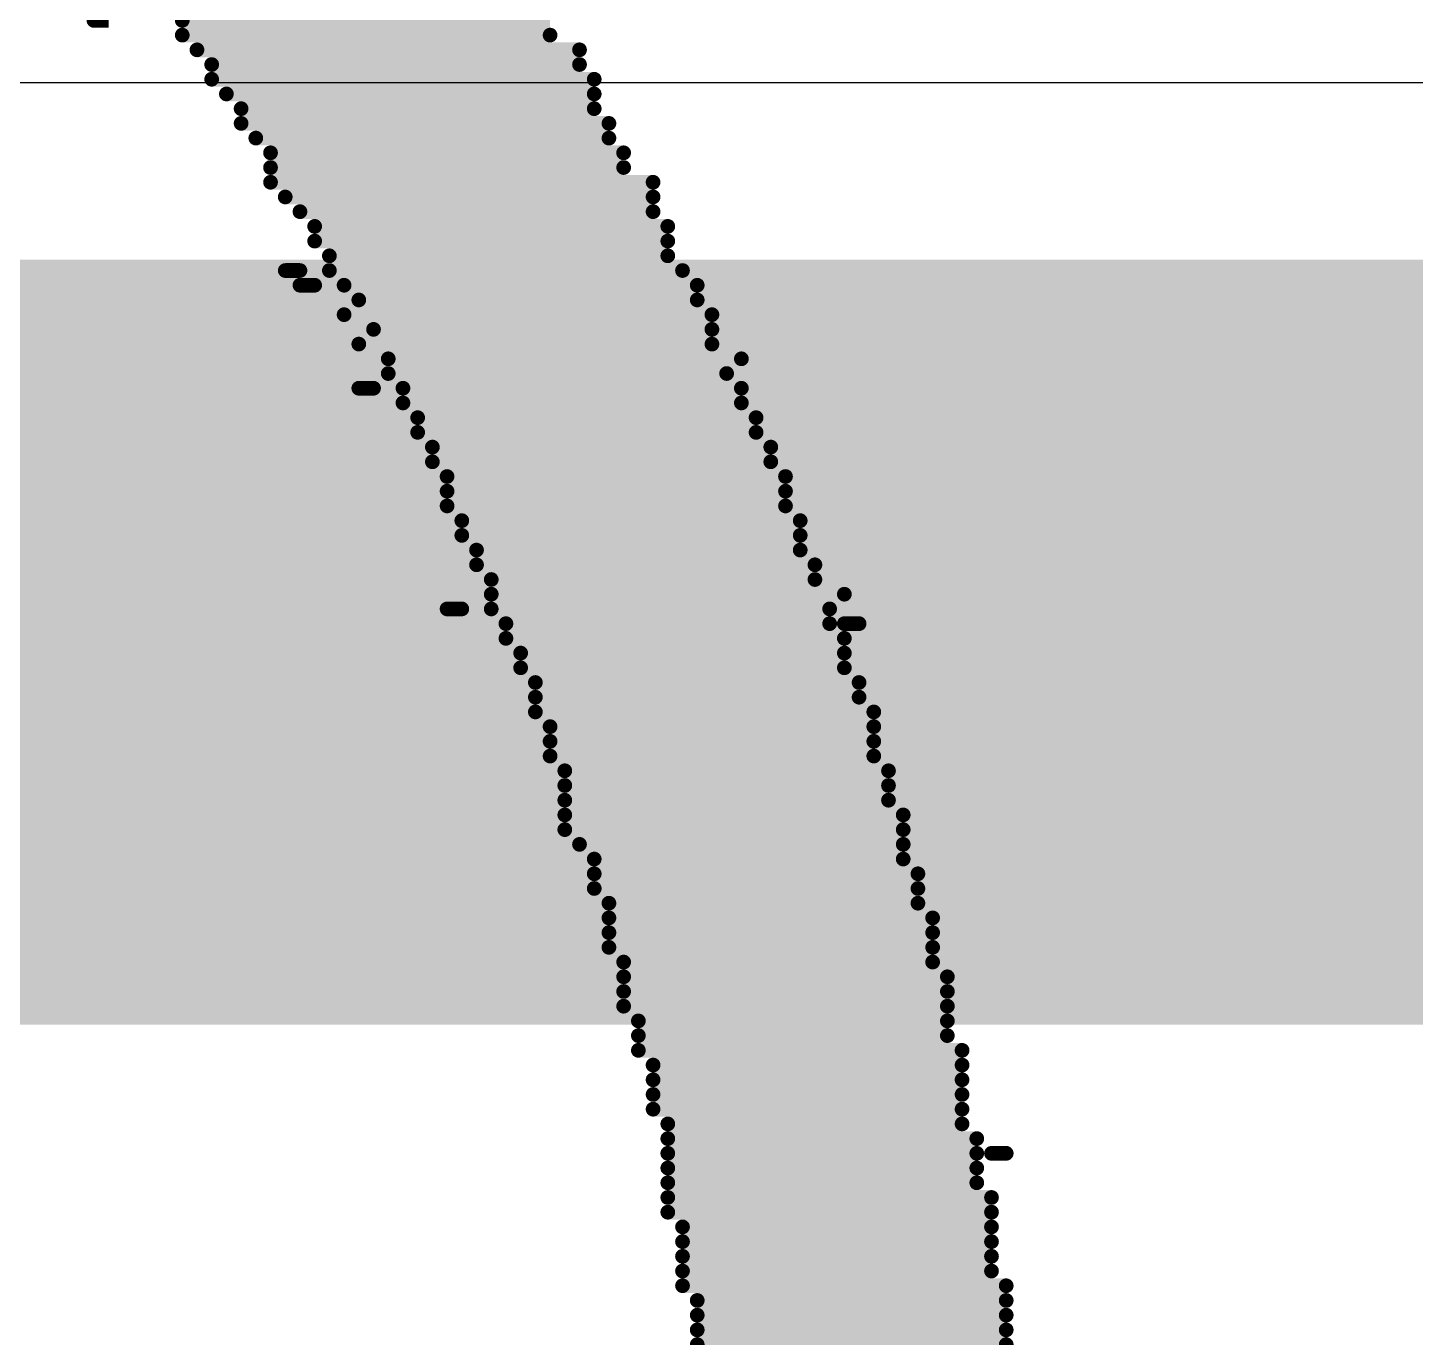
# Model space of a CAD drawing. Header units: inches. Extents: x -5 to 433, y -20 to 71.
# Drawn here: x 24.484 to 26.88, y 55.086 to 57.347 of the extents above; entities that cross this region are included whole.
import ezdxf

# ---------------------------------------------------------------- set-up
doc = ezdxf.new("R2010")
doc.units = ezdxf.units.IN
doc.layers.add('Bottom Overlay', color=54, linetype='Continuous')
doc.layers.add('Top Layer', color=1, linetype='Continuous')

msp = doc.modelspace()

# ---------------------------------------------------------------- hatches: boundary and pattern name
at = {"layer": 'Top Layer'}
msp.add_hatch(color=1, dxfattribs=at).paths.add_polyline_path([(10.3378, 55.626), (76.581, 55.626), (76.581, 56.9468), (10.3378, 56.9468)])

# ---------------------------------------------------------------- linework, layer by layer
at = {"layer": 'Bottom Overlay'}
for points in [[(24.5986, 57.3596, 0.0254, 0.0254, 0), (24.624, 57.3596, 0.0254, 0.0254, 0)], [(24.751, 57.3596, 0.0254, 0.0254, 0), (25.386, 57.3596, 0.0254, 0.0254, 0)], [(24.751, 57.3342, 0.0254, 0.0254, 0), (25.386, 57.3342, 0.0254, 0.0254, 0)], [(24.7764, 57.3088, 0.0254, 0.0254, 0), (25.4368, 57.3088, 0.0254, 0.0254, 0)], [(24.8018, 57.2834, 0.0254, 0.0254, 0), (25.4368, 57.2834, 0.0254, 0.0254, 0)], [(24.8018, 57.258, 0.0254, 0.0254, 0), (25.4622, 57.258, 0.0254, 0.0254, 0)], [(24.8272, 57.2326, 0.0254, 0.0254, 0), (25.4622, 57.2326, 0.0254, 0.0254, 0)], [(24.8526, 57.2072, 0.0254, 0.0254, 0), (25.4622, 57.2072, 0.0254, 0.0254, 0)], [(24.8526, 57.1818, 0.0254, 0.0254, 0), (25.4876, 57.1818, 0.0254, 0.0254, 0)], [(24.878, 57.1564, 0.0254, 0.0254, 0), (25.4876, 57.1564, 0.0254, 0.0254, 0)], [(24.9034, 57.131, 0.0254, 0.0254, 0), (25.513, 57.131, 0.0254, 0.0254, 0)], [(24.9034, 57.1056, 0.0254, 0.0254, 0), (25.513, 57.1056, 0.0254, 0.0254, 0)], [(24.9034, 57.0802, 0.0254, 0.0254, 0), (25.5638, 57.0802, 0.0254, 0.0254, 0)], [(24.9288, 57.0548, 0.0254, 0.0254, 0), (25.5638, 57.0548, 0.0254, 0.0254, 0)], [(24.9542, 57.0294, 0.0254, 0.0254, 0), (25.5638, 57.0294, 0.0254, 0.0254, 0)], [(24.9796, 57.004, 0.0254, 0.0254, 0), (25.5892, 57.004, 0.0254, 0.0254, 0)], [(24.9796, 56.9786, 0.0254, 0.0254, 0), (25.5892, 56.9786, 0.0254, 0.0254, 0)], [(25.005, 56.9532, 0.0254, 0.0254, 0), (25.5892, 56.9532, 0.0254, 0.0254, 0)], [(24.9288, 56.9278, 0.0254, 0.0254, 0), (24.9542, 56.9278, 0.0254, 0.0254, 0)], [(25.005, 56.9278, 0.0254, 0.0254, 0), (25.6146, 56.9278, 0.0254, 0.0254, 0)], [(24.9542, 56.9024, 0.0254, 0.0254, 0), (24.9796, 56.9024, 0.0254, 0.0254, 0)], [(25.0304, 56.9024, 0.0254, 0.0254, 0), (25.64, 56.9024, 0.0254, 0.0254, 0)], [(25.0558, 56.877, 0.0254, 0.0254, 0), (25.64, 56.877, 0.0254, 0.0254, 0)], [(25.0304, 56.8516, 0.0254, 0.0254, 0), (25.6654, 56.8516, 0.0254, 0.0254, 0)], [(25.0812, 56.8262, 0.0254, 0.0254, 0), (25.6654, 56.8262, 0.0254, 0.0254, 0)], [(25.0558, 56.8008, 0.0254, 0.0254, 0), (25.6654, 56.8008, 0.0254, 0.0254, 0)], [(25.1066, 56.7754, 0.0254, 0.0254, 0), (25.7162, 56.7754, 0.0254, 0.0254, 0)], [(25.1066, 56.75, 0.0254, 0.0254, 0), (25.6908, 56.75, 0.0254, 0.0254, 0)], [(25.0558, 56.7246, 0.0254, 0.0254, 0), (25.0812, 56.7246, 0.0254, 0.0254, 0)], [(25.132, 56.7246, 0.0254, 0.0254, 0), (25.7162, 56.7246, 0.0254, 0.0254, 0)], [(25.132, 56.6992, 0.0254, 0.0254, 0), (25.7162, 56.6992, 0.0254, 0.0254, 0)], [(25.1574, 56.6738, 0.0254, 0.0254, 0), (25.7416, 56.6738, 0.0254, 0.0254, 0)], [(25.1574, 56.6484, 0.0254, 0.0254, 0), (25.7416, 56.6484, 0.0254, 0.0254, 0)], [(25.1828, 56.623, 0.0254, 0.0254, 0), (25.767, 56.623, 0.0254, 0.0254, 0)], [(25.1828, 56.5976, 0.0254, 0.0254, 0), (25.767, 56.5976, 0.0254, 0.0254, 0)], [(25.2082, 56.5722, 0.0254, 0.0254, 0), (25.7924, 56.5722, 0.0254, 0.0254, 0)], [(25.2082, 56.5468, 0.0254, 0.0254, 0), (25.7924, 56.5468, 0.0254, 0.0254, 0)], [(25.2082, 56.5214, 0.0254, 0.0254, 0), (25.7924, 56.5214, 0.0254, 0.0254, 0)], [(25.2336, 56.496, 0.0254, 0.0254, 0), (25.8178, 56.496, 0.0254, 0.0254, 0)], [(25.2336, 56.4706, 0.0254, 0.0254, 0), (25.8178, 56.4706, 0.0254, 0.0254, 0)], [(25.259, 56.4452, 0.0254, 0.0254, 0), (25.8178, 56.4452, 0.0254, 0.0254, 0)], [(25.259, 56.4198, 0.0254, 0.0254, 0), (25.8432, 56.4198, 0.0254, 0.0254, 0)], [(25.2844, 56.3944, 0.0254, 0.0254, 0), (25.8432, 56.3944, 0.0254, 0.0254, 0)], [(25.2844, 56.369, 0.0254, 0.0254, 0), (25.894, 56.369, 0.0254, 0.0254, 0)], [(25.2082, 56.3436, 0.0254, 0.0254, 0), (25.2336, 56.3436, 0.0254, 0.0254, 0)], [(25.2844, 56.3436, 0.0254, 0.0254, 0), (25.8686, 56.3436, 0.0254, 0.0254, 0)], [(25.3098, 56.3182, 0.0254, 0.0254, 0), (25.8686, 56.3182, 0.0254, 0.0254, 0)], [(25.894, 56.3182, 0.0254, 0.0254, 0), (25.9194, 56.3182, 0.0254, 0.0254, 0)], [(25.3098, 56.2928, 0.0254, 0.0254, 0), (25.894, 56.2928, 0.0254, 0.0254, 0)], [(25.3352, 56.2674, 0.0254, 0.0254, 0), (25.894, 56.2674, 0.0254, 0.0254, 0)], [(25.3352, 56.242, 0.0254, 0.0254, 0), (25.894, 56.242, 0.0254, 0.0254, 0)], [(25.3606, 56.2166, 0.0254, 0.0254, 0), (25.9194, 56.2166, 0.0254, 0.0254, 0)], [(25.3606, 56.1912, 0.0254, 0.0254, 0), (25.9194, 56.1912, 0.0254, 0.0254, 0)], [(25.3606, 56.1658, 0.0254, 0.0254, 0), (25.9448, 56.1658, 0.0254, 0.0254, 0)], [(25.386, 56.1404, 0.0254, 0.0254, 0), (25.9448, 56.1404, 0.0254, 0.0254, 0)], [(25.386, 56.115, 0.0254, 0.0254, 0), (25.9448, 56.115, 0.0254, 0.0254, 0)], [(25.386, 56.0896, 0.0254, 0.0254, 0), (25.9448, 56.0896, 0.0254, 0.0254, 0)], [(25.4114, 56.0642, 0.0254, 0.0254, 0), (25.9702, 56.0642, 0.0254, 0.0254, 0)], [(25.4114, 56.0388, 0.0254, 0.0254, 0), (25.9702, 56.0388, 0.0254, 0.0254, 0)], [(25.4114, 56.0134, 0.0254, 0.0254, 0), (25.9702, 56.0134, 0.0254, 0.0254, 0)], [(25.4114, 55.988, 0.0254, 0.0254, 0), (25.9956, 55.988, 0.0254, 0.0254, 0)], [(25.4114, 55.9626, 0.0254, 0.0254, 0), (25.9956, 55.9626, 0.0254, 0.0254, 0)], [(25.4368, 55.9372, 0.0254, 0.0254, 0), (25.9956, 55.9372, 0.0254, 0.0254, 0)], [(25.4622, 55.9118, 0.0254, 0.0254, 0), (25.9956, 55.9118, 0.0254, 0.0254, 0)], [(25.4622, 55.8864, 0.0254, 0.0254, 0), (26.021, 55.8864, 0.0254, 0.0254, 0)], [(25.4622, 55.861, 0.0254, 0.0254, 0), (26.021, 55.861, 0.0254, 0.0254, 0)], [(25.4876, 55.8356, 0.0254, 0.0254, 0), (26.021, 55.8356, 0.0254, 0.0254, 0)], [(25.4876, 55.8102, 0.0254, 0.0254, 0), (26.0464, 55.8102, 0.0254, 0.0254, 0)], [(25.4876, 55.7848, 0.0254, 0.0254, 0), (26.0464, 55.7848, 0.0254, 0.0254, 0)], [(25.4876, 55.7594, 0.0254, 0.0254, 0), (26.0464, 55.7594, 0.0254, 0.0254, 0)], [(25.513, 55.734, 0.0254, 0.0254, 0), (26.0464, 55.734, 0.0254, 0.0254, 0)], [(25.513, 55.7086, 0.0254, 0.0254, 0), (26.0718, 55.7086, 0.0254, 0.0254, 0)], [(25.513, 55.6832, 0.0254, 0.0254, 0), (26.0718, 55.6832, 0.0254, 0.0254, 0)], [(25.513, 55.6578, 0.0254, 0.0254, 0), (26.0718, 55.6578, 0.0254, 0.0254, 0)], [(25.5384, 55.6324, 0.0254, 0.0254, 0), (26.0718, 55.6324, 0.0254, 0.0254, 0)], [(25.5384, 55.607, 0.0254, 0.0254, 0), (26.0718, 55.607, 0.0254, 0.0254, 0)], [(25.5384, 55.5816, 0.0254, 0.0254, 0), (26.0972, 55.5816, 0.0254, 0.0254, 0)], [(25.5638, 55.5562, 0.0254, 0.0254, 0), (26.0972, 55.5562, 0.0254, 0.0254, 0)], [(25.5638, 55.5308, 0.0254, 0.0254, 0), (26.0972, 55.5308, 0.0254, 0.0254, 0)], [(25.5638, 55.5054, 0.0254, 0.0254, 0), (26.0972, 55.5054, 0.0254, 0.0254, 0)], [(25.5638, 55.48, 0.0254, 0.0254, 0), (26.0972, 55.48, 0.0254, 0.0254, 0)], [(25.5892, 55.4546, 0.0254, 0.0254, 0), (26.0972, 55.4546, 0.0254, 0.0254, 0)], [(25.5892, 55.4292, 0.0254, 0.0254, 0), (26.1226, 55.4292, 0.0254, 0.0254, 0)], [(25.5892, 55.4038, 0.0254, 0.0254, 0), (26.1226, 55.4038, 0.0254, 0.0254, 0)], [(26.148, 55.4038, 0.0254, 0.0254, 0), (26.1734, 55.4038, 0.0254, 0.0254, 0)], [(25.5892, 55.3784, 0.0254, 0.0254, 0), (26.1226, 55.3784, 0.0254, 0.0254, 0)], [(25.5892, 55.353, 0.0254, 0.0254, 0), (26.1226, 55.353, 0.0254, 0.0254, 0)], [(25.5892, 55.3276, 0.0254, 0.0254, 0), (26.148, 55.3276, 0.0254, 0.0254, 0)], [(25.5892, 55.3022, 0.0254, 0.0254, 0), (26.148, 55.3022, 0.0254, 0.0254, 0)], [(25.6146, 55.2768, 0.0254, 0.0254, 0), (26.148, 55.2768, 0.0254, 0.0254, 0)], [(25.6146, 55.2514, 0.0254, 0.0254, 0), (26.148, 55.2514, 0.0254, 0.0254, 0)], [(25.6146, 55.226, 0.0254, 0.0254, 0), (26.148, 55.226, 0.0254, 0.0254, 0)], [(25.6146, 55.2006, 0.0254, 0.0254, 0), (26.148, 55.2006, 0.0254, 0.0254, 0)], [(25.6146, 55.1752, 0.0254, 0.0254, 0), (26.1734, 55.1752, 0.0254, 0.0254, 0)], [(25.64, 55.1498, 0.0254, 0.0254, 0), (26.1734, 55.1498, 0.0254, 0.0254, 0)], [(25.64, 55.1244, 0.0254, 0.0254, 0), (26.1734, 55.1244, 0.0254, 0.0254, 0)], [(25.64, 55.099, 0.0254, 0.0254, 0), (26.1734, 55.099, 0.0254, 0.0254, 0)], [(25.64, 55.0736, 0.0254, 0.0254, 0), (26.1734, 55.0736, 0.0254, 0.0254, 0)]]:
    msp.add_lwpolyline(points, format="xyseb", dxfattribs=at)
for points in [[(24.5923, 57.3596, 0.0127, 0.0127, 1), (24.605, 57.3596, 0.0127, 0.0127, 1)], [(24.7447, 57.3596, 0.0127, 0.0127, 1), (24.7574, 57.3596, 0.0127, 0.0127, 1)], [(24.7447, 57.3342, 0.0127, 0.0127, 1), (24.7574, 57.3342, 0.0127, 0.0127, 1)], [(25.3797, 57.3342, 0.0127, 0.0127, 1), (25.3924, 57.3342, 0.0127, 0.0127, 1)], [(24.7701, 57.3088, 0.0127, 0.0127, 1), (24.7828, 57.3088, 0.0127, 0.0127, 1)], [(25.4305, 57.3088, 0.0127, 0.0127, 1), (25.4432, 57.3088, 0.0127, 0.0127, 1)], [(24.7955, 57.2834, 0.0127, 0.0127, 1), (24.8082, 57.2834, 0.0127, 0.0127, 1)], [(25.4305, 57.2834, 0.0127, 0.0127, 1), (25.4432, 57.2834, 0.0127, 0.0127, 1)], [(24.7955, 57.258, 0.0127, 0.0127, 1), (24.8082, 57.258, 0.0127, 0.0127, 1)], [(25.4559, 57.258, 0.0127, 0.0127, 1), (25.4686, 57.258, 0.0127, 0.0127, 1)], [(24.8209, 57.2326, 0.0127, 0.0127, 1), (24.8336, 57.2326, 0.0127, 0.0127, 1)], [(25.4559, 57.2326, 0.0127, 0.0127, 1), (25.4686, 57.2326, 0.0127, 0.0127, 1)], [(24.8463, 57.2072, 0.0127, 0.0127, 1), (24.859, 57.2072, 0.0127, 0.0127, 1)], [(25.4559, 57.2072, 0.0127, 0.0127, 1), (25.4686, 57.2072, 0.0127, 0.0127, 1)], [(24.8463, 57.1818, 0.0127, 0.0127, 1), (24.859, 57.1818, 0.0127, 0.0127, 1)], [(25.4813, 57.1818, 0.0127, 0.0127, 1), (25.494, 57.1818, 0.0127, 0.0127, 1)], [(24.8717, 57.1564, 0.0127, 0.0127, 1), (24.8844, 57.1564, 0.0127, 0.0127, 1)], [(25.4813, 57.1564, 0.0127, 0.0127, 1), (25.494, 57.1564, 0.0127, 0.0127, 1)], [(24.8971, 57.131, 0.0127, 0.0127, 1), (24.9098, 57.131, 0.0127, 0.0127, 1)], [(25.5067, 57.131, 0.0127, 0.0127, 1), (25.5194, 57.131, 0.0127, 0.0127, 1)], [(24.8971, 57.1056, 0.0127, 0.0127, 1), (24.9098, 57.1056, 0.0127, 0.0127, 1)], [(25.5067, 57.1056, 0.0127, 0.0127, 1), (25.5194, 57.1056, 0.0127, 0.0127, 1)], [(24.8971, 57.0802, 0.0127, 0.0127, 1), (24.9098, 57.0802, 0.0127, 0.0127, 1)], [(25.5575, 57.0802, 0.0127, 0.0127, 1), (25.5702, 57.0802, 0.0127, 0.0127, 1)], [(24.9225, 57.0548, 0.0127, 0.0127, 1), (24.9352, 57.0548, 0.0127, 0.0127, 1)], [(25.5575, 57.0548, 0.0127, 0.0127, 1), (25.5702, 57.0548, 0.0127, 0.0127, 1)], [(24.9479, 57.0294, 0.0127, 0.0127, 1), (24.9606, 57.0294, 0.0127, 0.0127, 1)], [(25.5575, 57.0294, 0.0127, 0.0127, 1), (25.5702, 57.0294, 0.0127, 0.0127, 1)], [(24.9733, 57.004, 0.0127, 0.0127, 1), (24.986, 57.004, 0.0127, 0.0127, 1)], [(25.5829, 57.004, 0.0127, 0.0127, 1), (25.5956, 57.004, 0.0127, 0.0127, 1)], [(24.9733, 56.9786, 0.0127, 0.0127, 1), (24.986, 56.9786, 0.0127, 0.0127, 1)], [(25.5829, 56.9786, 0.0127, 0.0127, 1), (25.5956, 56.9786, 0.0127, 0.0127, 1)], [(24.9987, 56.9532, 0.0127, 0.0127, 1), (25.0114, 56.9532, 0.0127, 0.0127, 1)], [(25.5829, 56.9532, 0.0127, 0.0127, 1), (25.5956, 56.9532, 0.0127, 0.0127, 1)], [(24.9225, 56.9278, 0.0127, 0.0127, 1), (24.9352, 56.9278, 0.0127, 0.0127, 1)], [(24.9479, 56.9278, 0.0127, 0.0127, 1), (24.9606, 56.9278, 0.0127, 0.0127, 1)], [(24.9987, 56.9278, 0.0127, 0.0127, 1), (25.0114, 56.9278, 0.0127, 0.0127, 1)], [(25.6083, 56.9278, 0.0127, 0.0127, 1), (25.621, 56.9278, 0.0127, 0.0127, 1)], [(24.9479, 56.9024, 0.0127, 0.0127, 1), (24.9606, 56.9024, 0.0127, 0.0127, 1)], [(24.9733, 56.9024, 0.0127, 0.0127, 1), (24.986, 56.9024, 0.0127, 0.0127, 1)], [(25.0241, 56.9024, 0.0127, 0.0127, 1), (25.0368, 56.9024, 0.0127, 0.0127, 1)], [(25.6337, 56.9024, 0.0127, 0.0127, 1), (25.6464, 56.9024, 0.0127, 0.0127, 1)], [(25.0495, 56.877, 0.0127, 0.0127, 1), (25.0622, 56.877, 0.0127, 0.0127, 1)], [(25.6337, 56.877, 0.0127, 0.0127, 1), (25.6464, 56.877, 0.0127, 0.0127, 1)], [(25.0241, 56.8516, 0.0127, 0.0127, 1), (25.0368, 56.8516, 0.0127, 0.0127, 1)], [(25.6591, 56.8516, 0.0127, 0.0127, 1), (25.6718, 56.8516, 0.0127, 0.0127, 1)], [(25.0749, 56.8262, 0.0127, 0.0127, 1), (25.0876, 56.8262, 0.0127, 0.0127, 1)], [(25.6591, 56.8262, 0.0127, 0.0127, 1), (25.6718, 56.8262, 0.0127, 0.0127, 1)], [(25.0495, 56.8008, 0.0127, 0.0127, 1), (25.0622, 56.8008, 0.0127, 0.0127, 1)], [(25.6591, 56.8008, 0.0127, 0.0127, 1), (25.6718, 56.8008, 0.0127, 0.0127, 1)], [(25.1003, 56.7754, 0.0127, 0.0127, 1), (25.113, 56.7754, 0.0127, 0.0127, 1)], [(25.7099, 56.7754, 0.0127, 0.0127, 1), (25.7226, 56.7754, 0.0127, 0.0127, 1)], [(25.1003, 56.75, 0.0127, 0.0127, 1), (25.113, 56.75, 0.0127, 0.0127, 1)], [(25.6845, 56.75, 0.0127, 0.0127, 1), (25.6972, 56.75, 0.0127, 0.0127, 1)], [(25.0495, 56.7246, 0.0127, 0.0127, 1), (25.0622, 56.7246, 0.0127, 0.0127, 1)], [(25.0749, 56.7246, 0.0127, 0.0127, 1), (25.0876, 56.7246, 0.0127, 0.0127, 1)], [(25.1257, 56.7246, 0.0127, 0.0127, 1), (25.1384, 56.7246, 0.0127, 0.0127, 1)], [(25.7099, 56.7246, 0.0127, 0.0127, 1), (25.7226, 56.7246, 0.0127, 0.0127, 1)], [(25.1257, 56.6992, 0.0127, 0.0127, 1), (25.1384, 56.6992, 0.0127, 0.0127, 1)], [(25.7099, 56.6992, 0.0127, 0.0127, 1), (25.7226, 56.6992, 0.0127, 0.0127, 1)], [(25.1511, 56.6738, 0.0127, 0.0127, 1), (25.1638, 56.6738, 0.0127, 0.0127, 1)], [(25.7353, 56.6738, 0.0127, 0.0127, 1), (25.748, 56.6738, 0.0127, 0.0127, 1)], [(25.1511, 56.6484, 0.0127, 0.0127, 1), (25.1638, 56.6484, 0.0127, 0.0127, 1)], [(25.7353, 56.6484, 0.0127, 0.0127, 1), (25.748, 56.6484, 0.0127, 0.0127, 1)], [(25.1765, 56.623, 0.0127, 0.0127, 1), (25.1892, 56.623, 0.0127, 0.0127, 1)], [(25.7607, 56.623, 0.0127, 0.0127, 1), (25.7734, 56.623, 0.0127, 0.0127, 1)], [(25.1765, 56.5976, 0.0127, 0.0127, 1), (25.1892, 56.5976, 0.0127, 0.0127, 1)], [(25.7607, 56.5976, 0.0127, 0.0127, 1), (25.7734, 56.5976, 0.0127, 0.0127, 1)], [(25.2019, 56.5722, 0.0127, 0.0127, 1), (25.2146, 56.5722, 0.0127, 0.0127, 1)], [(25.7861, 56.5722, 0.0127, 0.0127, 1), (25.7988, 56.5722, 0.0127, 0.0127, 1)], [(25.2019, 56.5468, 0.0127, 0.0127, 1), (25.2146, 56.5468, 0.0127, 0.0127, 1)], [(25.7861, 56.5468, 0.0127, 0.0127, 1), (25.7988, 56.5468, 0.0127, 0.0127, 1)], [(25.2019, 56.5214, 0.0127, 0.0127, 1), (25.2146, 56.5214, 0.0127, 0.0127, 1)], [(25.7861, 56.5214, 0.0127, 0.0127, 1), (25.7988, 56.5214, 0.0127, 0.0127, 1)], [(25.2273, 56.496, 0.0127, 0.0127, 1), (25.24, 56.496, 0.0127, 0.0127, 1)], [(25.8115, 56.496, 0.0127, 0.0127, 1), (25.8242, 56.496, 0.0127, 0.0127, 1)], [(25.2273, 56.4706, 0.0127, 0.0127, 1), (25.24, 56.4706, 0.0127, 0.0127, 1)], [(25.8115, 56.4706, 0.0127, 0.0127, 1), (25.8242, 56.4706, 0.0127, 0.0127, 1)], [(25.2527, 56.4452, 0.0127, 0.0127, 1), (25.2654, 56.4452, 0.0127, 0.0127, 1)], [(25.8115, 56.4452, 0.0127, 0.0127, 1), (25.8242, 56.4452, 0.0127, 0.0127, 1)], [(25.2527, 56.4198, 0.0127, 0.0127, 1), (25.2654, 56.4198, 0.0127, 0.0127, 1)], [(25.8369, 56.4198, 0.0127, 0.0127, 1), (25.8496, 56.4198, 0.0127, 0.0127, 1)], [(25.2781, 56.3944, 0.0127, 0.0127, 1), (25.2908, 56.3944, 0.0127, 0.0127, 1)], [(25.8369, 56.3944, 0.0127, 0.0127, 1), (25.8496, 56.3944, 0.0127, 0.0127, 1)], [(25.2781, 56.369, 0.0127, 0.0127, 1), (25.2908, 56.369, 0.0127, 0.0127, 1)], [(25.8877, 56.369, 0.0127, 0.0127, 1), (25.9004, 56.369, 0.0127, 0.0127, 1)], [(25.2019, 56.3436, 0.0127, 0.0127, 1), (25.2146, 56.3436, 0.0127, 0.0127, 1)], [(25.2273, 56.3436, 0.0127, 0.0127, 1), (25.24, 56.3436, 0.0127, 0.0127, 1)], [(25.2781, 56.3436, 0.0127, 0.0127, 1), (25.2908, 56.3436, 0.0127, 0.0127, 1)], [(25.8623, 56.3436, 0.0127, 0.0127, 1), (25.875, 56.3436, 0.0127, 0.0127, 1)], [(25.3035, 56.3182, 0.0127, 0.0127, 1), (25.3162, 56.3182, 0.0127, 0.0127, 1)], [(25.8623, 56.3182, 0.0127, 0.0127, 1), (25.875, 56.3182, 0.0127, 0.0127, 1)], [(25.8877, 56.3182, 0.0127, 0.0127, 1), (25.9004, 56.3182, 0.0127, 0.0127, 1)], [(25.9131, 56.3182, 0.0127, 0.0127, 1), (25.9258, 56.3182, 0.0127, 0.0127, 1)], [(25.3035, 56.2928, 0.0127, 0.0127, 1), (25.3162, 56.2928, 0.0127, 0.0127, 1)], [(25.8877, 56.2928, 0.0127, 0.0127, 1), (25.9004, 56.2928, 0.0127, 0.0127, 1)], [(25.3289, 56.2674, 0.0127, 0.0127, 1), (25.3416, 56.2674, 0.0127, 0.0127, 1)], [(25.8877, 56.2674, 0.0127, 0.0127, 1), (25.9004, 56.2674, 0.0127, 0.0127, 1)], [(25.3289, 56.242, 0.0127, 0.0127, 1), (25.3416, 56.242, 0.0127, 0.0127, 1)], [(25.8877, 56.242, 0.0127, 0.0127, 1), (25.9004, 56.242, 0.0127, 0.0127, 1)], [(25.3543, 56.2166, 0.0127, 0.0127, 1), (25.367, 56.2166, 0.0127, 0.0127, 1)], [(25.9131, 56.2166, 0.0127, 0.0127, 1), (25.9258, 56.2166, 0.0127, 0.0127, 1)], [(25.3543, 56.1912, 0.0127, 0.0127, 1), (25.367, 56.1912, 0.0127, 0.0127, 1)], [(25.9131, 56.1912, 0.0127, 0.0127, 1), (25.9258, 56.1912, 0.0127, 0.0127, 1)], [(25.3543, 56.1658, 0.0127, 0.0127, 1), (25.367, 56.1658, 0.0127, 0.0127, 1)], [(25.9385, 56.1658, 0.0127, 0.0127, 1), (25.9512, 56.1658, 0.0127, 0.0127, 1)], [(25.3797, 56.1404, 0.0127, 0.0127, 1), (25.3924, 56.1404, 0.0127, 0.0127, 1)], [(25.9385, 56.1404, 0.0127, 0.0127, 1), (25.9512, 56.1404, 0.0127, 0.0127, 1)], [(25.3797, 56.115, 0.0127, 0.0127, 1), (25.3924, 56.115, 0.0127, 0.0127, 1)], [(25.9385, 56.115, 0.0127, 0.0127, 1), (25.9512, 56.115, 0.0127, 0.0127, 1)], [(25.3797, 56.0896, 0.0127, 0.0127, 1), (25.3924, 56.0896, 0.0127, 0.0127, 1)], [(25.9385, 56.0896, 0.0127, 0.0127, 1), (25.9512, 56.0896, 0.0127, 0.0127, 1)], [(25.4051, 56.0642, 0.0127, 0.0127, 1), (25.4178, 56.0642, 0.0127, 0.0127, 1)], [(25.9639, 56.0642, 0.0127, 0.0127, 1), (25.9766, 56.0642, 0.0127, 0.0127, 1)], [(25.4051, 56.0388, 0.0127, 0.0127, 1), (25.4178, 56.0388, 0.0127, 0.0127, 1)], [(25.9639, 56.0388, 0.0127, 0.0127, 1), (25.9766, 56.0388, 0.0127, 0.0127, 1)], [(25.4051, 56.0134, 0.0127, 0.0127, 1), (25.4178, 56.0134, 0.0127, 0.0127, 1)], [(25.9639, 56.0134, 0.0127, 0.0127, 1), (25.9766, 56.0134, 0.0127, 0.0127, 1)], [(25.4051, 55.988, 0.0127, 0.0127, 1), (25.4178, 55.988, 0.0127, 0.0127, 1)], [(25.9893, 55.988, 0.0127, 0.0127, 1), (26.002, 55.988, 0.0127, 0.0127, 1)], [(25.4051, 55.9626, 0.0127, 0.0127, 1), (25.4178, 55.9626, 0.0127, 0.0127, 1)], [(25.9893, 55.9626, 0.0127, 0.0127, 1), (26.002, 55.9626, 0.0127, 0.0127, 1)], [(25.4305, 55.9372, 0.0127, 0.0127, 1), (25.4432, 55.9372, 0.0127, 0.0127, 1)], [(25.9893, 55.9372, 0.0127, 0.0127, 1), (26.002, 55.9372, 0.0127, 0.0127, 1)], [(25.4559, 55.9118, 0.0127, 0.0127, 1), (25.4686, 55.9118, 0.0127, 0.0127, 1)], [(25.9893, 55.9118, 0.0127, 0.0127, 1), (26.002, 55.9118, 0.0127, 0.0127, 1)], [(25.4559, 55.8864, 0.0127, 0.0127, 1), (25.4686, 55.8864, 0.0127, 0.0127, 1)], [(26.0147, 55.8864, 0.0127, 0.0127, 1), (26.0274, 55.8864, 0.0127, 0.0127, 1)], [(25.4559, 55.861, 0.0127, 0.0127, 1), (25.4686, 55.861, 0.0127, 0.0127, 1)], [(26.0147, 55.861, 0.0127, 0.0127, 1), (26.0274, 55.861, 0.0127, 0.0127, 1)], [(25.4813, 55.8356, 0.0127, 0.0127, 1), (25.494, 55.8356, 0.0127, 0.0127, 1)], [(26.0147, 55.8356, 0.0127, 0.0127, 1), (26.0274, 55.8356, 0.0127, 0.0127, 1)], [(25.4813, 55.8102, 0.0127, 0.0127, 1), (25.494, 55.8102, 0.0127, 0.0127, 1)], [(26.0401, 55.8102, 0.0127, 0.0127, 1), (26.0528, 55.8102, 0.0127, 0.0127, 1)], [(25.4813, 55.7848, 0.0127, 0.0127, 1), (25.494, 55.7848, 0.0127, 0.0127, 1)], [(26.0401, 55.7848, 0.0127, 0.0127, 1), (26.0528, 55.7848, 0.0127, 0.0127, 1)], [(25.4813, 55.7594, 0.0127, 0.0127, 1), (25.494, 55.7594, 0.0127, 0.0127, 1)], [(26.0401, 55.7594, 0.0127, 0.0127, 1), (26.0528, 55.7594, 0.0127, 0.0127, 1)], [(25.5067, 55.734, 0.0127, 0.0127, 1), (25.5194, 55.734, 0.0127, 0.0127, 1)], [(26.0401, 55.734, 0.0127, 0.0127, 1), (26.0528, 55.734, 0.0127, 0.0127, 1)], [(25.5067, 55.7086, 0.0127, 0.0127, 1), (25.5194, 55.7086, 0.0127, 0.0127, 1)], [(26.0655, 55.7086, 0.0127, 0.0127, 1), (26.0782, 55.7086, 0.0127, 0.0127, 1)], [(25.5067, 55.6832, 0.0127, 0.0127, 1), (25.5194, 55.6832, 0.0127, 0.0127, 1)], [(26.0655, 55.6832, 0.0127, 0.0127, 1), (26.0782, 55.6832, 0.0127, 0.0127, 1)], [(25.5067, 55.6578, 0.0127, 0.0127, 1), (25.5194, 55.6578, 0.0127, 0.0127, 1)], [(26.0655, 55.6578, 0.0127, 0.0127, 1), (26.0782, 55.6578, 0.0127, 0.0127, 1)], [(25.5321, 55.6324, 0.0127, 0.0127, 1), (25.5448, 55.6324, 0.0127, 0.0127, 1)], [(26.0655, 55.6324, 0.0127, 0.0127, 1), (26.0782, 55.6324, 0.0127, 0.0127, 1)], [(25.5321, 55.607, 0.0127, 0.0127, 1), (25.5448, 55.607, 0.0127, 0.0127, 1)], [(26.0655, 55.607, 0.0127, 0.0127, 1), (26.0782, 55.607, 0.0127, 0.0127, 1)], [(25.5321, 55.5816, 0.0127, 0.0127, 1), (25.5448, 55.5816, 0.0127, 0.0127, 1)], [(26.0909, 55.5816, 0.0127, 0.0127, 1), (26.1036, 55.5816, 0.0127, 0.0127, 1)], [(25.5575, 55.5562, 0.0127, 0.0127, 1), (25.5702, 55.5562, 0.0127, 0.0127, 1)], [(26.0909, 55.5562, 0.0127, 0.0127, 1), (26.1036, 55.5562, 0.0127, 0.0127, 1)], [(25.5575, 55.5308, 0.0127, 0.0127, 1), (25.5702, 55.5308, 0.0127, 0.0127, 1)], [(26.0909, 55.5308, 0.0127, 0.0127, 1), (26.1036, 55.5308, 0.0127, 0.0127, 1)], [(25.5575, 55.5054, 0.0127, 0.0127, 1), (25.5702, 55.5054, 0.0127, 0.0127, 1)], [(26.0909, 55.5054, 0.0127, 0.0127, 1), (26.1036, 55.5054, 0.0127, 0.0127, 1)], [(25.5575, 55.48, 0.0127, 0.0127, 1), (25.5702, 55.48, 0.0127, 0.0127, 1)], [(26.0909, 55.48, 0.0127, 0.0127, 1), (26.1036, 55.48, 0.0127, 0.0127, 1)], [(25.5829, 55.4546, 0.0127, 0.0127, 1), (25.5956, 55.4546, 0.0127, 0.0127, 1)], [(26.0909, 55.4546, 0.0127, 0.0127, 1), (26.1036, 55.4546, 0.0127, 0.0127, 1)], [(25.5829, 55.4292, 0.0127, 0.0127, 1), (25.5956, 55.4292, 0.0127, 0.0127, 1)], [(26.1163, 55.4292, 0.0127, 0.0127, 1), (26.129, 55.4292, 0.0127, 0.0127, 1)], [(25.5829, 55.4038, 0.0127, 0.0127, 1), (25.5956, 55.4038, 0.0127, 0.0127, 1)], [(26.1163, 55.4038, 0.0127, 0.0127, 1), (26.129, 55.4038, 0.0127, 0.0127, 1)], [(26.1417, 55.4038, 0.0127, 0.0127, 1), (26.1544, 55.4038, 0.0127, 0.0127, 1)], [(26.1671, 55.4038, 0.0127, 0.0127, 1), (26.1798, 55.4038, 0.0127, 0.0127, 1)], [(25.5829, 55.3784, 0.0127, 0.0127, 1), (25.5956, 55.3784, 0.0127, 0.0127, 1)], [(26.1163, 55.3784, 0.0127, 0.0127, 1), (26.129, 55.3784, 0.0127, 0.0127, 1)], [(25.5829, 55.353, 0.0127, 0.0127, 1), (25.5956, 55.353, 0.0127, 0.0127, 1)], [(26.1163, 55.353, 0.0127, 0.0127, 1), (26.129, 55.353, 0.0127, 0.0127, 1)], [(25.5829, 55.3276, 0.0127, 0.0127, 1), (25.5956, 55.3276, 0.0127, 0.0127, 1)], [(26.1417, 55.3276, 0.0127, 0.0127, 1), (26.1544, 55.3276, 0.0127, 0.0127, 1)], [(25.5829, 55.3022, 0.0127, 0.0127, 1), (25.5956, 55.3022, 0.0127, 0.0127, 1)], [(26.1417, 55.3022, 0.0127, 0.0127, 1), (26.1544, 55.3022, 0.0127, 0.0127, 1)], [(25.6083, 55.2768, 0.0127, 0.0127, 1), (25.621, 55.2768, 0.0127, 0.0127, 1)], [(26.1417, 55.2768, 0.0127, 0.0127, 1), (26.1544, 55.2768, 0.0127, 0.0127, 1)], [(25.6083, 55.2514, 0.0127, 0.0127, 1), (25.621, 55.2514, 0.0127, 0.0127, 1)], [(26.1417, 55.2514, 0.0127, 0.0127, 1), (26.1544, 55.2514, 0.0127, 0.0127, 1)], [(25.6083, 55.226, 0.0127, 0.0127, 1), (25.621, 55.226, 0.0127, 0.0127, 1)], [(26.1417, 55.226, 0.0127, 0.0127, 1), (26.1544, 55.226, 0.0127, 0.0127, 1)], [(25.6083, 55.2006, 0.0127, 0.0127, 1), (25.621, 55.2006, 0.0127, 0.0127, 1)], [(26.1417, 55.2006, 0.0127, 0.0127, 1), (26.1544, 55.2006, 0.0127, 0.0127, 1)], [(25.6083, 55.1752, 0.0127, 0.0127, 1), (25.621, 55.1752, 0.0127, 0.0127, 1)], [(26.1671, 55.1752, 0.0127, 0.0127, 1), (26.1798, 55.1752, 0.0127, 0.0127, 1)], [(25.6337, 55.1498, 0.0127, 0.0127, 1), (25.6464, 55.1498, 0.0127, 0.0127, 1)], [(26.1671, 55.1498, 0.0127, 0.0127, 1), (26.1798, 55.1498, 0.0127, 0.0127, 1)], [(25.6337, 55.1244, 0.0127, 0.0127, 1), (25.6464, 55.1244, 0.0127, 0.0127, 1)], [(26.1671, 55.1244, 0.0127, 0.0127, 1), (26.1798, 55.1244, 0.0127, 0.0127, 1)], [(25.6337, 55.099, 0.0127, 0.0127, 1), (25.6464, 55.099, 0.0127, 0.0127, 1)], [(26.1671, 55.099, 0.0127, 0.0127, 1), (26.1798, 55.099, 0.0127, 0.0127, 1)], [(25.6337, 55.0736, 0.0127, 0.0127, 1), (25.6464, 55.0736, 0.0127, 0.0127, 1)], [(26.1671, 55.0736, 0.0127, 0.0127, 1), (26.1798, 55.0736, 0.0127, 0.0127, 1)]]:
    msp.add_lwpolyline(points, format="xyseb", close=True, dxfattribs=at)
at = {"layer": 'Top Layer'}
msp.add_line((76.5745, 57.2516), (10.0584, 57.2516), dxfattribs=at)

doc.saveas('drawing.dxf')
